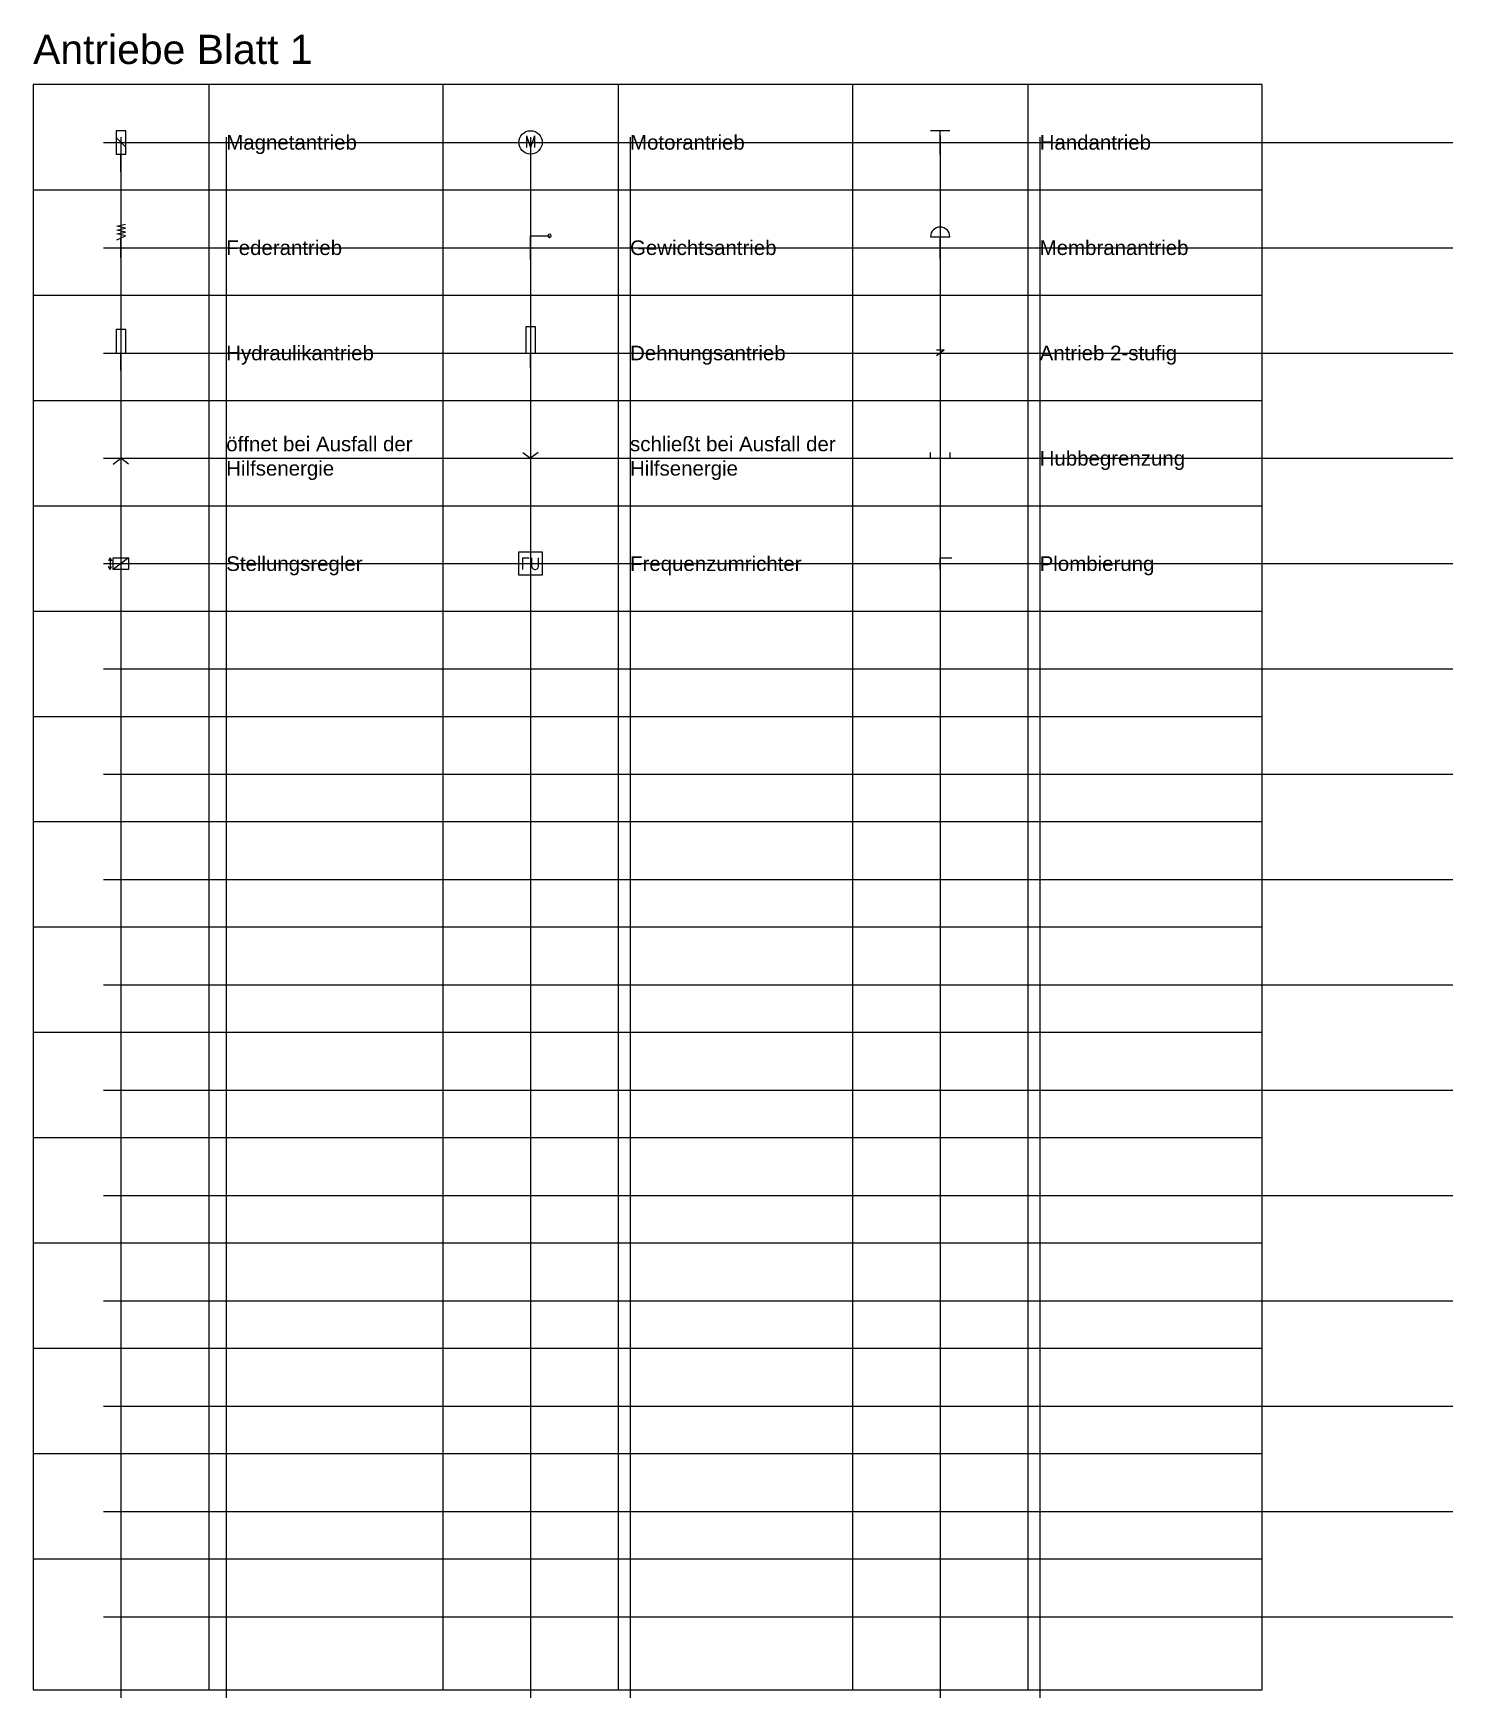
# Model space of a CAD drawing. Header units: millimetres. Extents: x 5982 to 18112, y 1598 to 15757.
import ezdxf
from ezdxf.enums import TextEntityAlignment as Align

# ---------------------------------------------------------------- set-up
doc = ezdxf.new("R2010")
doc.units = ezdxf.units.MM
doc.layers.add('Z_Format', color=7, linetype='Continuous', plot=False)
doc.layers.add('Z_Legende', color=7, linetype='Continuous')
doc.styles.add('Romans', font='Romans.shx')
doc.styles.get("Standard").update_dxf_attribs({"font": 'arial.ttf'})

# ---------------------------------------------------------------- blocks, each defined once
blk = doc.blocks.new('Magnetantrieb')
for p, q in [((41, 350), (-41, 350)), ((-41, 350), (-41, 150)), ((41, 150), (41, 350)), ((-41, 150), (41, 150)), ((0, 0), (0, 150))]:
    blk.add_line(p, q)
at = {"color": 240}
blk.add_line((-41, 293), (41, 210), dxfattribs=at)
blk = doc.blocks.new('Antrieb-Hand')
for p, q in [((-82, 204), (82, 204)), ((0, 0), (0, 204))]:
    blk.add_line(p, q)
blk = doc.blocks.new('Antrieb-Membran')
for p, q in [((-82, 186), (82, 186)), ((0, 0), (0, 186))]:
    blk.add_line(p, q)
blk.add_arc((0, 186), 82.4, 0, 180)
blk = doc.blocks.new('Antrieb-Hydraulik')
for p, q in [((41, 350), (-41, 350)), ((-41, 350), (-41, 150)), ((41, 150), (41, 350)), ((-41, 150), (41, 150)), ((0, 0), (0, 150))]:
    blk.add_line(p, q)
blk = doc.blocks.new('Motorantrieb')
blk.add_circle((0, 0), 100)
at = {"color": 240, "style": 'Romans'}
blk.add_text('M', height=100, dxfattribs=at).set_placement((0, -45), align=Align.CENTER)
blk = doc.blocks.new('Dehungsantrieb')
for p, q in [((41, 350), (-41, 350)), ((-41, 350), (-41, 127)), ((0, 350), (0, 317)), ((0, 298), (0, 254)), ((41, 127), (41, 350)), ((0, 232), (0, 189)), ((0, 167), (0, 127)), ((-41, 127), (41, 127)), ((0, 0), (0, 127))]:
    blk.add_line(p, q)
blk = doc.blocks.new('Feder-Antrieb')
for p, q in [((-35, 268), (38, 284)), ((38, 251), (-35, 268)), ((-35, 234), (38, 251)), ((38, 217), (-35, 234)), ((-35, 200), (38, 217)), ((38, 183), (-35, 200)), ((-35, 150), (38, 183)), ((0, 0), (0, 166))]:
    blk.add_line(p, q)
blk = doc.blocks.new('Antrieb-Gewicht')
h = blk.add_hatch()
h.set_pattern_fill('ANGLE', color=256, scale=1000)
h.set_pattern_definition([(0, (-151135, -49879), (0, 6985), [5080, -1905]), (90, (-151135, -49879), (-6985, 4e-13), [5080, -1905])])
h.paths.add_polyline_path([(149, 204, 1), (177, 204, 1)])
for p, q in [((0, 0), (0, 204)), ((0, 204), (163, 204)), ((0, 204), (0, 0))]:
    blk.add_line(p, q)
for start, end in [(0, 180), (180, 0)]:
    blk.add_arc((163, 204), 14.1, start, end)
blk = doc.blocks.new('öffnet bei Ausfall der Hilfsenergie')
at = {"layer": 'Z_Legende'}
for points in [[(-65, -51), (0, 0)], [(65, -51), (0, 0)]]:
    blk.add_lwpolyline(points, dxfattribs=at)
blk = doc.blocks.new('schließt bei Ausfall der Hilfsenergie')
at = {"layer": 'Z_Legende'}
for points in [[(-65, 51), (0, 0)], [(65, 51), (0, 0)]]:
    blk.add_lwpolyline(points, dxfattribs=at)
blk = doc.blocks.new('Antrieb 2-stufig')
blk.add_line((65, 25), (0, 25))
at = {"layer": 'Z_Legende'}
blk.add_lwpolyline([(65, 25), (0, -25)], dxfattribs=at)
blk = doc.blocks.new('Stellungsregler')
for p, q in [((-93, 50), (-107, 24)), ((-93, 50), (-93, -50)), ((-93, 50), (-80, 24)), ((65, 50), (-65, -50)), ((-93, -50), (-107, -24)), ((-93, -50), (-80, -24))]:
    blk.add_line(p, q)
blk.add_lwpolyline([(-65, 50), (65, 50), (65, -50), (-65, -50)], close=True)
blk = doc.blocks.new('Hubbegrenzung')
blk.add_line((-82.5, 0), (82.5, 0))
at = {"layer": 'Z_Legende'}
for p, q in [((-82.5, 0), (-82.5, 50)), ((82.5, 50), (82.5, 0))]:
    blk.add_line(p, q, dxfattribs=at)
blk = doc.blocks.new('Frequenzumrichter')
blk.add_lwpolyline([(-100, 100), (100, 100), (100, -100), (-100, -100)], close=True)
at = {"style": 'Romans'}
blk.add_text('FU', height=100, dxfattribs=at).set_placement((0, 0), align=Align.MIDDLE_CENTER)
blk = doc.blocks.new('Plombierung')
for p, q in [((0, -50), (0, 50)), ((0, 50), (100, 50))]:
    blk.add_line(p, q)

msp = doc.modelspace()

# ---------------------------------------------------------------- linework, layer by layer
for p, q in [((7482, 15318), (7482, 1598)), ((10982, 15318), (10982, 1598)), ((14482, 15318), (14482, 1598))]:
    msp.add_line(p, q)
for points in [[(5982, 15318), (5982, 1598), (16482, 1598), (16482, 15318), (5982, 15318)], [(9482, 15318), (9482, 1598)], [(12982, 15318), (12982, 1598)], [(5982, 14418), (16482, 14418)], [(5982, 13518), (16482, 13518)], [(5982, 12618), (16482, 12618)], [(5982, 11718), (16482, 11718)], [(5982, 10818), (16482, 10818)], [(5982, 9918), (16482, 9918)], [(5982, 9018), (16482, 9018)], [(5982, 8118), (16482, 8118)], [(5982, 7218), (16482, 7218)], [(5982, 6318), (16482, 6318)], [(5982, 5418), (16482, 5418)], [(5982, 4518), (16482, 4518)], [(5982, 3618), (16482, 3618)], [(5982, 2718), (16482, 2718)]]:
    msp.add_lwpolyline(points)
at = {"layer": 'Z_Format', "color": 3}
for p, q in [((6582, 14823), (18112, 14823)), ((6582, 13923), (18112, 13923)), ((6582, 13023), (18112, 13023)), ((6582, 12123), (18112, 12123)), ((6582, 11223), (18112, 11223)), ((6582, 10323), (18112, 10323)), ((6582, 9423), (18112, 9423)), ((6582, 8523), (18112, 8523)), ((6582, 7623), (18112, 7623)), ((6582, 6723), (18112, 6723)), ((6582, 5823), (18112, 5823)), ((6582, 4923), (18112, 4923)), ((6582, 4023), (18112, 4023)), ((6582, 3123), (18112, 3123)), ((6582, 2223), (18112, 2223))]:
    msp.add_line(p, q, dxfattribs=at)
for p in [(6732, 14868), (10232, 14868), (13732, 14881)]:
    msp.add_ray(p, (0, -1), dxfattribs=at)
at = {"layer": 'Z_Format', "color": 1}
for p in [(7632, 14868), (11082, 14868), (14582, 14868)]:
    msp.add_ray(p, (0, -1), dxfattribs=at)

# ---------------------------------------------------------------- block references
for name, p in [('Magnetantrieb', (6732, 14572)), ('Motorantrieb', (10232, 14823)), ('Antrieb-Hand', (13732, 14721)), ('Feder-Antrieb', (6732, 13840)), ('Antrieb-Gewicht', (10232, 13821)), ('Antrieb-Membran', (13732, 13831)), ('Antrieb-Hydraulik', (6732, 12873)), ('Dehungsantrieb', (10232, 12896)), ('Antrieb 2-stufig', (13700, 13023)), ('öffnet bei Ausfall der Hilfsenergie', (6732, 12123)), ('schließt bei Ausfall der Hilfsenergie', (10232, 12123)), ('Hubbegrenzung', (13732, 12123)), ('Stellungsregler', (6732, 11223)), ('Frequenzumrichter', (10232, 11223)), ('Plombierung', (13732, 11223))]:
    msp.add_blockref(name, p)

# ---------------------------------------------------------------- texts
at = {"color": 7}
for s, p in [('Magnetantrieb', (7632, 14823)), ('Motorantrieb', (11082, 14823)), ('Handantrieb', (14582, 14823)), ('Federantrieb', (7632, 13923)), ('Gewichtsantrieb', (11082, 13923)), ('Membranantrieb', (14582, 13923)), ('Hydraulikantrieb', (7632, 13023)), ('Dehnungsantrieb', (11082, 13023)), ('Antrieb 2-stufig', (14582, 13023)), ('Hubbegrenzung', (14582, 12123)), ('Stellungsregler', (7632, 11223)), ('Frequenzumrichter', (11082, 11223)), ('Plombierung', (14582, 11223))]:
    msp.add_text(s, height=125, dxfattribs=at).set_placement(p, align=Align.MIDDLE_LEFT)
at = {"insert": (5982, 15616), "char_height": 250, "attachment_point": 4}
msp.add_mtext_dynamic_manual_height_columns('Antriebe Blatt 1', width=4100.87, gutter_width=12.5, heights=[0], dxfattribs=at)
at = {"color": 7, "char_height": 125, "attachment_point": 4}
for s, insert, width in [('öffnet bei Ausfall der \\PHilfsenergie', (7632, 12123), 2562.59), ('schließt bei Ausfall der \\PHilfsenergie', (11082, 12123), 2727.32)]:
    msp.add_mtext(s, dxfattribs=dict(at, insert=insert, width=width))

doc.saveas('drawing.dxf')
